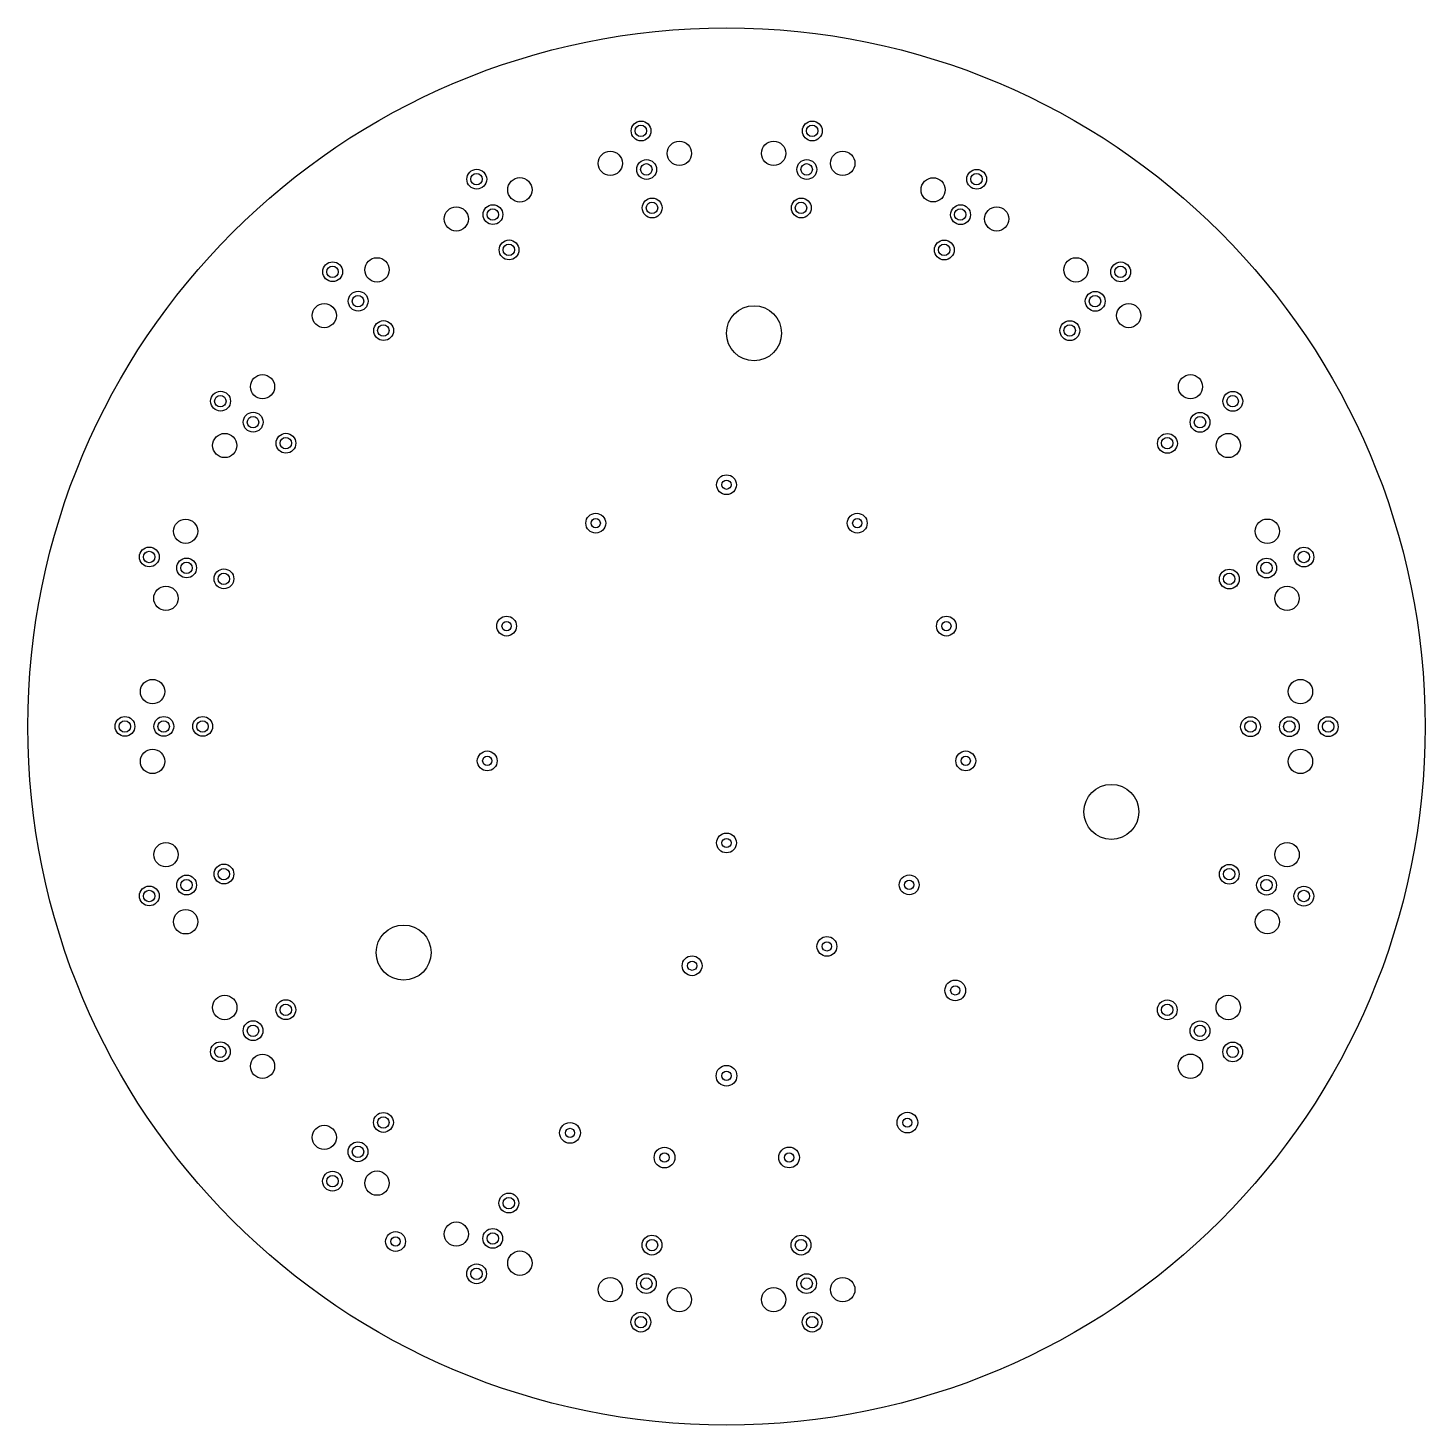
# Model space of a CAD drawing. Header units: millimetres. Extents: x -76 to 76, y -76 to 76.
import ezdxf

# ---------------------------------------------------------------- set-up
doc = ezdxf.new("R2010")
doc.units = ezdxf.units.MM

msp = doc.modelspace()

# ---------------------------------------------------------------- linework, layer by layer
at = {"color": 7, "linetype": 'Continuous', "lineweight": 25}
for centre, radius in [((0, 0), 76.2), ((-9.32, 64.96), 1.08), ((-9.34, 64.97), 0.625), ((9.36, 64.96), 1.08), ((9.34, 64.97), 0.625), ((-12.68, 61.43), 1.32), ((-5.14, 62.52), 1.33), ((5.14, 62.52), 1.33), ((12.68, 61.43), 1.33), ((-8.71, 60.76), 1.08), ((-8.74, 60.77), 0.625), ((8.76, 60.76), 1.08), ((8.74, 60.77), 0.625), ((-27.24, 59.7), 1.08), ((-27.27, 59.7), 0.625), ((-22.54, 58.54), 1.33), ((22.54, 58.54), 1.32), ((27.29, 59.69), 1.08), ((27.27, 59.7), 0.625), ((-29.48, 55.37), 1.32), ((-25.48, 55.84), 1.08), ((-25.5, 55.84), 0.625), ((-8.11, 56.56), 1.08), ((-8.13, 56.57), 0.625), ((8.16, 56.56), 1.08), ((8.13, 56.57), 0.625), ((25.53, 55.83), 1.08), ((25.5, 55.84), 0.625), ((29.48, 55.37), 1.32), ((-23.72, 51.99), 1.08), ((-23.74, 51.99), 0.625), ((23.76, 51.98), 1.08), ((23.74, 51.99), 0.625), ((-42.96, 49.61), 1.08), ((-38.12, 49.81), 1.33), ((38.12, 49.81), 1.33), ((43, 49.59), 1.08), ((-42.98, 49.6), 0.625), ((42.98, 49.6), 0.625), ((-40.18, 46.4), 1.08), ((40.22, 46.38), 1.08), ((-43.88, 44.82), 1.32), ((-40.2, 46.4), 0.625), ((3, 42.9), 3), ((40.2, 46.4), 0.625), ((43.88, 44.82), 1.32), ((-37.4, 43.19), 1.08), ((37.45, 43.18), 1.08), ((-37.43, 43.19), 0.625), ((37.43, 43.19), 0.625), ((-50.61, 37.06), 1.32), ((50.61, 37.06), 1.32), ((-55.19, 35.49), 1.08), ((-55.21, 35.48), 0.625), ((55.23, 35.47), 1.08), ((55.21, 35.48), 0.625), ((-51.63, 33.2), 1.08), ((-51.65, 33.19), 0.625), ((51.66, 33.18), 1.08), ((51.65, 33.19), 0.625), ((-54.73, 30.65), 1.32), ((-48.06, 30.9), 1.08), ((-48.08, 30.9), 0.625), ((48.1, 30.88), 1.08), ((48.08, 30.9), 0.625), ((54.73, 30.65), 1.32), ((0, 26.37), 1.08), ((0, 26.37), 0.5), ((-14.26, 22.18), 1.08), ((14.26, 22.18), 1.08), ((-59, 21.3), 1.32), ((-14.26, 22.18), 0.5), ((14.26, 22.18), 0.5), ((59, 21.3), 1.33), ((-62.96, 18.5), 1.08), ((-62.97, 18.49), 0.625), ((-58.89, 17.3), 1.08), ((58.92, 17.28), 1.08), ((62.99, 18.48), 1.08), ((62.97, 18.49), 0.625), ((-58.91, 17.3), 0.625), ((-54.82, 16.11), 1.08), ((54.85, 16.08), 1.08), ((58.91, 17.3), 0.625), ((-61.15, 13.98), 1.33), ((-54.84, 16.1), 0.625), ((54.84, 16.1), 0.625), ((61.15, 13.98), 1.32), ((-23.99, 10.95), 1.08), ((-23.99, 10.95), 0.5), ((23.99, 10.95), 1.08), ((23.99, 10.95), 0.5), ((-62.61, 3.81), 1.33), ((62.61, 3.81), 1.33), ((-65.62, 0.01), 1.08), ((-65.63, 0), 0.625), ((-61.38, 0.01), 1.08), ((-61.39, 0), 0.625), ((-57.14, 0.01), 1.08), ((-57.15, 0), 0.625), ((57.16, -0.02), 1.08), ((57.15, 0), 0.625), ((61.4, -0.02), 1.08), ((61.39, 0), 0.625), ((65.64, -0.02), 1.08), ((65.63, 0), 0.625), ((-62.61, -3.81), 1.33), ((-26.1, -3.75), 1.08), ((26.1, -3.75), 1.08), ((62.61, -3.81), 1.33), ((-26.1, -3.75), 0.5), ((26.1, -3.75), 0.5), ((41.98, -9.31), 3), ((0, -12.7), 1.08), ((-61.15, -13.98), 1.32), ((0, -12.7), 0.5), ((61.15, -13.98), 1.33), ((-54.82, -16.09), 1.08), ((54.84, -16.12), 1.08), ((-58.89, -17.29), 1.08), ((-58.91, -17.3), 0.625), ((-54.84, -16.1), 0.625), ((19.93, -17.27), 1.08), ((54.84, -16.1), 0.625), ((58.91, -17.31), 1.08), ((58.91, -17.3), 0.625), ((-62.96, -18.48), 1.08), ((-62.97, -18.49), 0.625), ((19.93, -17.27), 0.5), ((62.98, -18.51), 1.08), ((62.97, -18.49), 0.625), ((-59, -21.3), 1.33), ((59, -21.3), 1.32), ((-35.22, -24.66), 3), ((10.95, -23.99), 1.08), ((10.95, -23.99), 0.5), ((-3.75, -26.1), 1.08), ((-3.75, -26.1), 0.5), ((24.95, -28.79), 1.13), ((24.95, -28.79), 0.5), ((-54.73, -30.65), 1.33), ((-48.07, -30.89), 1.08), ((-48.08, -30.9), 0.625), ((48.08, -30.91), 1.08), ((48.08, -30.9), 0.625), ((54.73, -30.65), 1.33), ((-51.64, -33.18), 1.08), ((-51.65, -33.19), 0.625), ((51.65, -33.2), 1.08), ((51.65, -33.19), 0.625), ((-55.21, -35.48), 1.08), ((-55.21, -35.48), 0.625), ((55.22, -35.5), 1.08), ((55.21, -35.48), 0.625), ((-50.61, -37.06), 1.32), ((50.61, -37.06), 1.33), ((0, -38.1), 1.13), ((0, -38.1), 0.5), ((-37.42, -43.19), 1.08), ((-37.43, -43.19), 0.625), ((19.73, -43.21), 1.13), ((-43.88, -44.82), 1.32), ((-17.07, -44.33), 1.13), ((-17.07, -44.33), 0.5), ((19.73, -43.21), 0.5), ((-40.2, -46.39), 1.08), ((-40.2, -46.4), 0.625), ((-6.76, -47.02), 1.13), ((-6.76, -47.02), 0.5), ((6.83, -47.01), 1.13), ((6.83, -47.01), 0.5), ((-42.98, -49.6), 1.08), ((-38.12, -49.81), 1.33), ((-42.98, -49.6), 0.625), ((-23.74, -51.98), 1.08), ((-23.74, -51.99), 0.625), ((-29.48, -55.37), 1.32), ((-25.5, -55.84), 1.08), ((-36.1, -56.18), 1.08), ((-36.1, -56.18), 0.5), ((-25.5, -55.84), 0.625), ((-8.13, -56.57), 1.08), ((-8.13, -56.57), 0.625), ((8.13, -56.57), 1.08), ((8.13, -56.57), 0.625), ((-22.54, -58.54), 1.33), ((-27.26, -59.7), 1.08), ((-27.27, -59.7), 0.625), ((-12.68, -61.43), 1.32), ((-8.74, -60.77), 1.08), ((-8.74, -60.77), 0.625), ((8.74, -60.77), 1.08), ((8.74, -60.77), 0.625), ((12.68, -61.43), 1.33), ((-5.14, -62.52), 1.32), ((5.14, -62.52), 1.32), ((-9.34, -64.97), 1.08), ((9.34, -64.97), 1.08), ((-9.34, -64.97), 0.625), ((9.34, -64.97), 0.625)]:
    msp.add_circle(centre, radius, dxfattribs=at)

doc.saveas('drawing.dxf')
